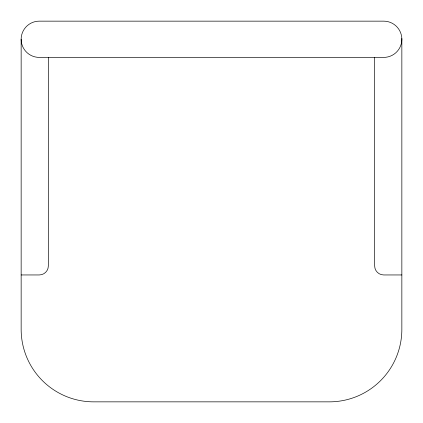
<?xml version="1.0" encoding="UTF-8"?>
<svg xmlns="http://www.w3.org/2000/svg" width="423" height="423" viewBox="0 0 423 423"><rect width="100%" height="100%" fill="white"/><g stroke="black" fill="none" stroke-linecap="round" stroke-linejoin="round"><path stroke-width="0.63" d="M21.15 274.95L39.281 274.95A9.063 9.063 0 0 0 48.344 265.887L48.344 57.406M401.85 274.95L383.719 274.95A9.063 9.063 0 0 1 374.656 265.887L374.656 57.406M401.85 38.451L401.85 329.337A72.513 72.513 0 0 1 329.337 401.85L93.663 401.85A72.513 72.513 0 0 1 21.15 329.337L21.15 39.254A18.131 18.131 0 0 1 39.281 21.15L383.761 21.15A18.131 18.131 0 0 1 401.85 39.281A18.131 18.131 0 0 1 383.719 57.406L39.244 57.406A18.131 18.131 0 0 1 21.15 39.281"/></g></svg>
